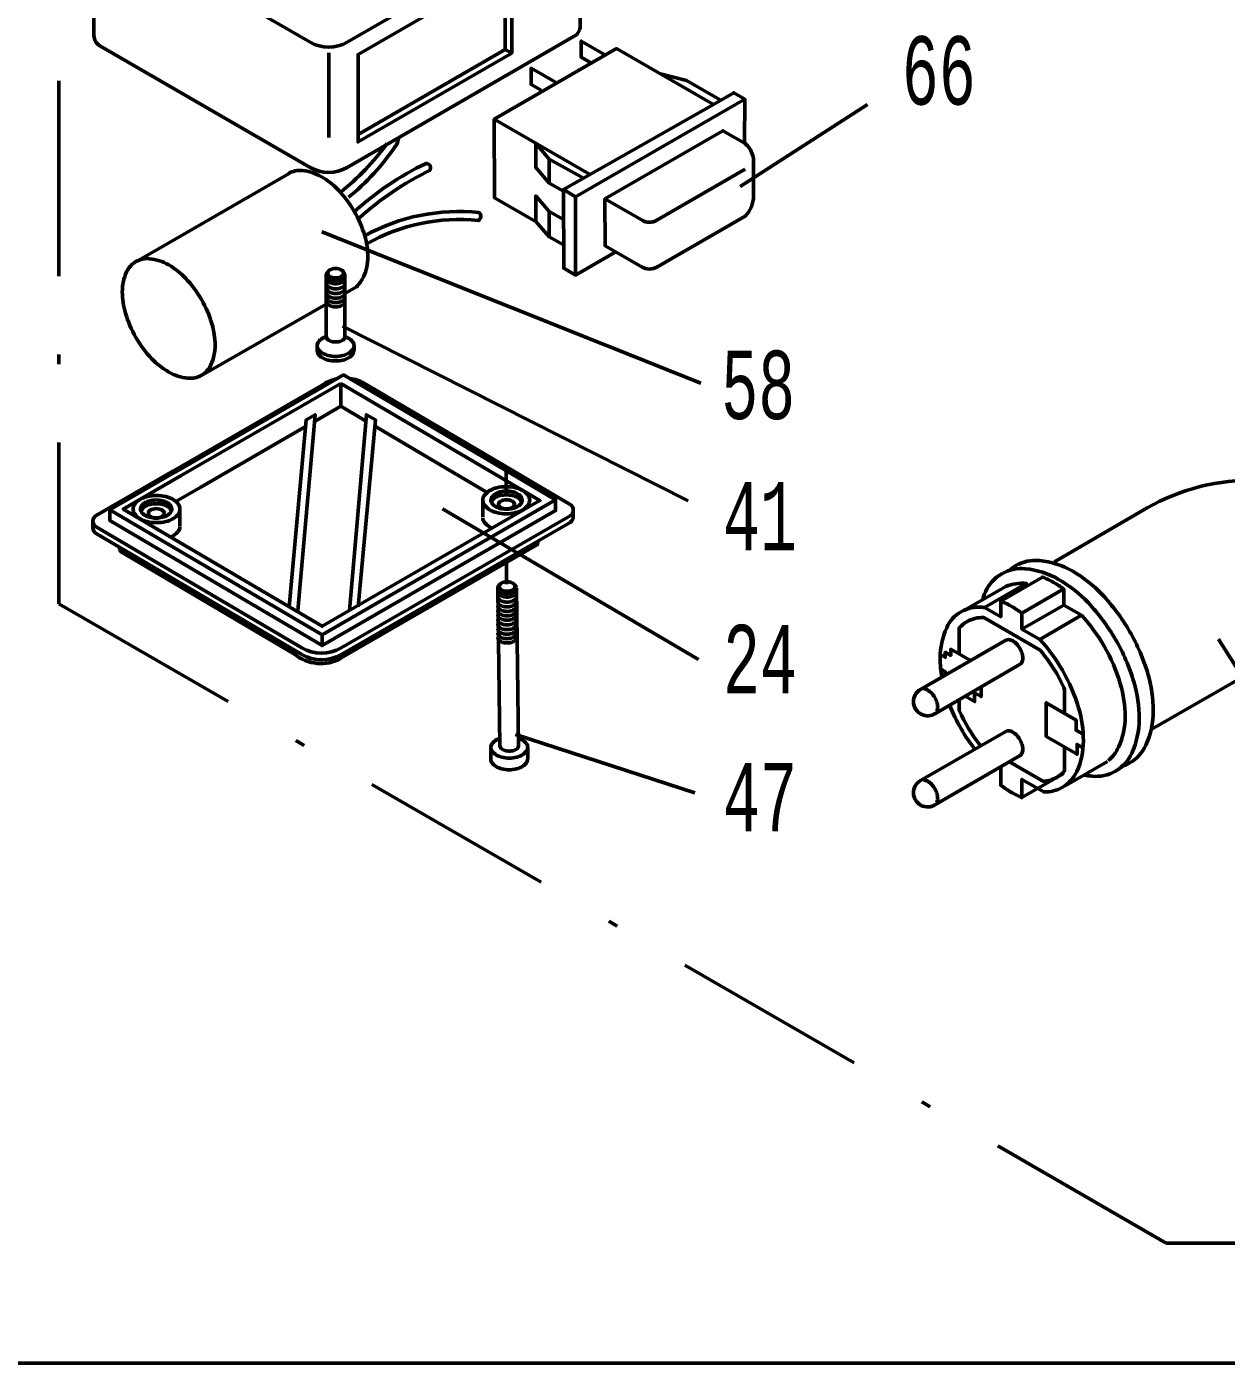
# Model space of a CAD drawing. Extents: x -99 to 181, y -251 to 146.
# Drawn here: x 46.9 to 108.3, y -251.3 to -182.9 of the extents above; entities that cross this region are included whole.
import ezdxf

# ---------------------------------------------------------------- set-up
doc = ezdxf.new("R2010")
doc.units = 0
doc.linetypes.add('STRICHPUNKT2', pattern=[18.5, 10, -4, 0.5, -4])
doc.layers.get('0').update_dxf_attribs({"linetype": 'CONTINUOUS'})
doc.layers.add('LE_ALL', color=7, linetype='CONTINUOUS', lineweight=50)
doc.layers.add('TXT_ALL', color=7, linetype='CONTINUOUS')
doc.styles.add('MONOTXT', font='monotxt.shx')

# ---------------------------------------------------------------- blocks, each defined once
blk = doc.blocks.new('DK12_2_00039', base_point=(53.57, -206.922))
at = {"layer": 'LE_ALL', "color": 2}
for p, q in [((62.385, -188.598), (62.385, -184.268)), ((71.428, -184.087), (63.89, -188.437)), ((74, -185.772), (72.747, -185.048)), ((75.028, -191.628), (83.686, -186.629)), ((83.444, -191.103), (89.962, -186.904)), ((73.674, -189.703), (73.674, -190.937)), ((52.658, -194.881), (60.356, -190.437)), ((62.027, -193.432), (81.44, -201.176)), ((55.867, -200.771), (62.259, -197.128)), ((63.096, -198.262), (80.787, -207.194)), ((63.681, -199.257), (63.681, -199.477)), ((63.003, -202.353), (61.686, -203.113)), ((71.463, -205.449), (71.463, -206.966)), ((70.272, -208.036), (70.272, -207.147)), ((54.772, -208.492), (54.772, -207.602)), ((68.207, -207.604), (81.32, -215.32)), ((72.148, -207.737), (72.193, -207.764)), ((52.891, -208.191), (52.867, -208.205)), ((71.481, -211.466), (71.481, -210.28)), ((62.043, -214.046), (62.043, -214.601)), ((97.879, -213.763), (98.788, -214.287)), ((107.943, -214.272), (113.053, -222.412)), ((71.947, -219.152), (81.124, -222.136)), ((72.574, -219.818), (72.574, -220.403)), ((102.265, -220.54), (100.128, -221.774)), ((100.016, -221.149), (97.879, -222.383)), ((99.735, -221.992), (99.713, -221.979))]:
    blk.add_line(p, q, dxfattribs=at)
at = {"layer": 'LE_ALL', "color": 2, "linetype": 'STRICHPUNKT2'}
blk.add_lwpolyline([(105.262, -134.473), (48.576, -167.201), (48.576, -212.465), (105.262, -245.192), (165.261, -245.192), (165.261, -169.113), (105.262, -134.473)], dxfattribs=at)
at = {"layer": 'LE_ALL', "color": 2}
for points in [[(70.319, -173.363), (63.796, -169.624, 0.213731), (62.26, -169.782), (50.684, -176.465, 0.57735), (50.684, -177.512), (61.44, -183.722, 0.267949), (63.329, -183.722), (74.905, -177.039, 0.57735), (74.905, -175.992), (71.354, -173.957)], [(50.368, -177.028), (50.368, -183.376, 0.267789), (50.67, -183.9), (61.44, -190.126, 0.268076), (63.33, -190.127), (74.958, -183.415, 0.267982), (75.26, -182.892), (75.26, -176.594)], [(83.711, -190.22), (79.183, -192.834, -0.267949), (78.427, -192.834), (76.526, -191.736), (76.534, -194.136), (78.427, -195.229, 0.267949), (79.183, -195.229), (83.711, -192.615, 0.196957), (84.132, -191.587), (84.132, -189.978, 0.248942), (83.711, -188.911), (82.566, -188.25), (76.526, -191.736)], [(63.666, -192.423, -0.071854), (67.37, -189.921, -0.618171), (67.549, -190.291, 0.071322), (63.967, -192.706)], [(63.215, -196.583), (63.812, -196.242, 0.067651), (64.171, -195.726, 0.106617), (64.388, -194.716, 0.072341), (64.229, -193.623, 0.058752), (63.693, -192.376, 0.058752), (62.881, -191.288, 0.072341), (62.014, -190.603, 0.106617), (61.031, -190.287, 0.156851), (60.335, -190.437, 0.00384), (60.32, -190.446)], [(64.328, -194.038, -0.155673), (70.046, -192.849, 0.494973), (70.088, -192.439, 0.152642), (64.229, -193.622)], [(52.514, -198.83, 0.058752), (53.326, -199.918, 0.072341), (54.193, -200.602, 0.106617), (55.177, -200.918, 0.156851), (55.872, -200.768, 0.156851), (56.35, -200.241, 0.106617), (56.568, -199.231, 0.072341), (56.409, -198.138, 0.058752), (55.872, -196.891, 0.058752), (55.061, -195.803, 0.072341), (54.193, -195.119, 0.106617), (53.21, -194.802, 0.156851), (52.514, -194.952, 0.156851), (52.037, -195.48, 0.106617), (51.819, -196.489, 0.072341), (51.978, -197.582, 0.058752), (52.514, -198.83)], [(62.352, -195.463), (62.276, -195.553, 0.116613), (62.259, -195.627), (62.259, -198.788, 0.047498), (62.073, -198.872, 0.106617), (61.858, -199.067, 0.156851), (61.797, -199.257, 0.156851), (61.858, -199.447, 0.106617), (62.073, -199.642, 0.072341), (62.361, -199.756, 0.058752), (62.739, -199.801, 0.058752), (63.117, -199.756, 0.072341), (63.405, -199.642, 0.106617), (63.62, -199.447, 0.156851), (63.681, -199.257, 0.156851), (63.62, -199.067, 0.106617), (63.405, -198.872, 0.048543), (63.215, -198.788), (63.215, -195.627, 0.116613), (63.197, -195.553), (63.128, -195.468)], [(62.259, -195.627, 0.156851), (62.29, -195.723, 0.106617), (62.399, -195.822, 0.072341), (62.545, -195.88, 0.058752), (62.737, -195.903, 0.058752), (62.929, -195.88, 0.072341), (63.075, -195.822, 0.106617), (63.184, -195.723, 0.156851), (63.215, -195.627)], [(62.737, -195.305, 0.058752), (62.573, -195.325, 0.072341), (62.447, -195.375, 0.106617), (62.354, -195.46, 0.156851), (62.327, -195.542, 0.156851), (62.354, -195.625, 0.106617), (62.447, -195.71, 0.072341), (62.573, -195.76, 0.058752), (62.737, -195.779, 0.058752), (62.902, -195.76, 0.072341), (63.028, -195.71, 0.106617), (63.121, -195.625, 0.156851), (63.148, -195.542, 0.156851), (63.121, -195.46, 0.106617), (63.028, -195.375, 0.072341), (62.902, -195.325, 0.058752), (62.737, -195.305)], [(62.259, -195.806, 0.156851), (62.29, -195.902, 0.106617), (62.399, -196.001, 0.072341), (62.545, -196.059, 0.058752), (62.737, -196.082, 0.058752), (62.929, -196.059, 0.072341), (63.075, -196.001, 0.106617), (63.184, -195.902, 0.156851), (63.215, -195.806)], [(62.259, -196.064, 0.156851), (62.29, -196.16, 0.106617), (62.399, -196.259, 0.072341), (62.545, -196.317, 0.058752), (62.737, -196.34, 0.058752), (62.929, -196.317, 0.072341), (63.075, -196.259, 0.106617), (63.184, -196.16, 0.156851), (63.215, -196.064)], [(62.259, -196.307, 0.156851), (62.29, -196.403, 0.106617), (62.399, -196.502, 0.072341), (62.545, -196.56, 0.058752), (62.737, -196.583, 0.058752), (62.929, -196.56, 0.072341), (63.075, -196.502, 0.106617), (63.184, -196.403, 0.156851), (63.215, -196.307)], [(62.259, -196.542, 0.156851), (62.29, -196.638, 0.106617), (62.399, -196.737, 0.072341), (62.545, -196.795, 0.058752), (62.737, -196.818, 0.058752), (62.929, -196.795, 0.072341), (63.075, -196.737, 0.106617), (63.184, -196.638, 0.156851), (63.215, -196.542)], [(62.259, -196.769, 0.156851), (62.29, -196.866, 0.106617), (62.399, -196.965, 0.072341), (62.545, -197.023, 0.058752), (62.737, -197.045, 0.058752), (62.929, -197.023, 0.072341), (63.075, -196.965, 0.106617), (63.184, -196.866, 0.156851), (63.215, -196.769)], [(62.259, -196.989, 0.156851), (62.29, -197.086, 0.106617), (62.399, -197.184, 0.072341), (62.545, -197.243, 0.058752), (62.737, -197.265, 0.058752), (62.929, -197.243, 0.072341), (63.075, -197.184, 0.106617), (63.184, -197.086, 0.156851), (63.215, -196.989)], [(62.261, -198.788, 0.156851), (62.292, -198.884, 0.106617), (62.401, -198.983, 0.072341), (62.547, -199.041, 0.058752), (62.739, -199.064, 0.058752), (62.931, -199.041, 0.072341), (63.077, -198.983, 0.106617), (63.186, -198.884, 0.156851), (63.217, -198.788)], [(61.792, -199.259), (61.792, -199.492, 0.156851), (61.853, -199.682, 0.106617), (62.068, -199.876, 0.072341), (62.356, -199.991, 0.058752), (62.734, -200.035, 0.058752), (63.112, -199.991, 0.072341), (63.4, -199.876, 0.106617), (63.615, -199.682, 0.156851), (63.676, -199.492)], [(62.785, -200.957, 0.078704), (62.193, -201.184), (54.433, -205.664), (50.481, -207.946, 0.57735), (50.481, -208.53), (61.003, -214.725, 0.267949), (63.028, -214.725), (74.74, -207.964, 0.577351), (74.74, -207.379), (70.037, -204.609), (64.219, -201.184, 0.100989), (63.451, -200.927)], [(116.674, -208.764, 0.125021), (116.915, -208.462, 0.106617), (117.063, -207.779, 0.072341), (116.955, -207.04, 0.058752), (116.592, -206.197, 0.058752), (116.044, -205.461, 0.072341), (115.457, -204.999, 0.106617), (114.792, -204.785, 0.151874), (114.336, -204.879, -0.147788), (109.932, -206.162, 0.141233), (104.285, -207.56), (99.547, -210.323)], [(70.991, -206.524, 0.072341), (70.624, -206.67, 0.106617), (70.35, -206.919, 0.156851), (70.272, -207.161, 0.156851), (70.35, -207.403, 0.106617), (70.624, -207.652, 0.072341), (70.991, -207.798, 0.058752), (71.474, -207.855, 0.058752), (71.956, -207.798, 0.072341), (72.324, -207.652, 0.106617), (72.598, -207.403, 0.156851), (72.676, -207.161, 0.156851), (72.598, -206.919, 0.106617), (72.324, -206.67, 0.072341), (71.956, -206.524, 0.058752), (71.474, -206.467, 0.058752), (70.991, -206.524)], [(53.57, -206.922, 0.058752), (53.087, -206.979, 0.072341), (52.719, -207.126, 0.106617), (52.445, -207.374, 0.156851), (52.367, -207.616, 0.156851), (52.445, -207.859, 0.106617), (52.719, -208.107, 0.072341), (53.087, -208.254, 0.058752), (53.57, -208.31, 0.058752), (54.052, -208.254, 0.072341), (54.42, -208.107, 0.106617), (54.694, -207.859, 0.156851), (54.772, -207.616, 0.156851), (54.694, -207.374, 0.106617), (54.42, -207.126, 0.072341), (54.052, -206.979, 0.058752), (53.57, -206.922)], [(53.551, -207.151, 0.058752), (53.229, -207.189, 0.072341), (52.984, -207.286, 0.106617), (52.801, -207.452, 0.156851), (52.749, -207.614, 0.156851), (52.801, -207.775, 0.106617), (52.984, -207.941, 0.072341), (53.229, -208.039, 0.058752), (53.551, -208.077, 0.058752), (53.873, -208.039, 0.072341), (54.118, -207.941, 0.106617), (54.301, -207.775, 0.156851), (54.353, -207.614, 0.156851), (54.301, -207.452, 0.106617), (54.118, -207.286, 0.072341), (53.873, -207.189, 0.058752), (53.551, -207.151)], [(71.171, -206.733, 0.072341), (70.925, -206.831, 0.106617), (70.743, -206.997, 0.156851), (70.691, -207.158, 0.156851), (70.743, -207.32, 0.106617), (70.925, -207.486, 0.072341), (71.171, -207.583, 0.058752), (71.492, -207.621, 0.058752), (71.814, -207.583, 0.072341), (72.059, -207.486, 0.106617), (72.242, -207.32, 0.156851), (72.294, -207.158, 0.156851), (72.242, -206.997, 0.106617), (72.059, -206.831, 0.072341), (71.814, -206.733, 0.058752), (71.492, -206.695, 0.058752), (71.171, -206.733)], [(72.272, -207.267, 0.079028), (72.233, -207.189, 0.106617), (72.05, -207.023, 0.072341), (71.805, -206.926, 0.058752), (71.483, -206.888, 0.058752), (71.161, -206.926, 0.072341), (70.916, -207.023, 0.106617), (70.733, -207.189, 0.055118), (70.704, -207.242)], [(71.322, -207.158, 0.072341), (71.197, -207.208, 0.106617), (71.103, -207.292, 0.156851), (71.076, -207.375, 0.156851), (71.103, -207.458, 0.106617), (71.197, -207.543, 0.072341), (71.322, -207.593, 0.058752), (71.487, -207.612, 0.058752), (71.652, -207.593, 0.072341), (71.777, -207.543, 0.106617), (71.87, -207.458, 0.156851), (71.897, -207.375, 0.156851), (71.87, -207.292, 0.106617), (71.777, -207.208, 0.072341), (71.652, -207.158, 0.058752), (71.487, -207.138, 0.058752), (71.322, -207.158)], [(50.313, -208.238), (50.313, -208.572, 0.267948), (50.481, -208.864), (61.003, -215.059, 0.267949), (63.028, -215.059), (74.74, -208.298, 0.267949), (74.909, -208.005), (74.909, -207.671)], [(54.34, -207.697, 0.055118), (54.31, -207.644, 0.106617), (54.127, -207.479, 0.072341), (53.882, -207.381, 0.058752), (53.56, -207.343, 0.058752), (53.238, -207.381, 0.072341), (52.993, -207.479, 0.106617), (52.81, -207.644, 0.079028), (52.771, -207.722)], [(53.556, -207.594, 0.058752), (53.392, -207.613, 0.072341), (53.266, -207.663, 0.106617), (53.173, -207.748, 0.156851), (53.146, -207.83, 0.156851), (53.173, -207.913, 0.106617), (53.266, -207.998, 0.072341), (53.392, -208.048, 0.058752), (53.556, -208.067, 0.058752), (53.721, -208.048, 0.072341), (53.847, -207.998, 0.106617), (53.94, -207.913, 0.156851), (53.967, -207.83, 0.156851), (53.94, -207.748, 0.106617), (53.847, -207.663, 0.072341), (53.721, -207.613, 0.058752), (53.556, -207.594)], [(54.296, -209.046, 0.025345), (54.42, -208.982, 0.106617), (54.694, -208.734, 0.131751), (54.77, -208.532)], [(70.274, -208.077, 0.131751), (70.35, -208.279, 0.106617), (70.624, -208.527, 0.025345), (70.748, -208.59)], [(51.652, -209.553), (51.73, -209.786), (60.633, -215.036, 0.311588), (63.012, -215.253), (73.065, -209.448), (73.112, -209.256)], [(104.496, -218.896), (109.259, -216.175, 0.141233), (113.293, -211.983, -0.147788), (116.606, -208.811)], [(101.067, -221.231, 0.023606), (101.464, -221.29, 0.156851), (102.672, -221.029, 0.156851), (103.502, -220.114, 0.106617), (103.88, -218.36, 0.072341), (103.604, -216.462, 0.058752), (102.672, -214.296, 0.058752), (101.262, -212.406, 0.072341), (99.756, -211.218, 0.106617), (98.048, -210.669, 0.156851), (96.841, -210.929, 0.156851), (96.011, -211.845, 0.026402), (95.848, -212.263)], [(103.011, -220.784, 0.051933), (103.392, -220.614, 0.156851), (104.222, -219.698, 0.106617), (104.6, -217.944, 0.072341), (104.324, -216.046, 0.058752), (103.392, -213.88, 0.058752), (101.982, -211.99, 0.072341), (100.477, -210.802, 0.106617), (98.769, -210.253, 0.156851), (97.561, -210.513, 0.051933), (97.222, -210.759)], [(71.518, -211.343, 0.058752), (71.353, -211.362, 0.072341), (71.227, -211.412, 0.106617), (71.134, -211.497, 0.156851), (71.107, -211.579, 0.156851), (71.134, -211.662, 0.106617), (71.227, -211.747, 0.072341), (71.353, -211.797, 0.058752), (71.518, -211.816, 0.058752), (71.682, -211.797, 0.072341), (71.808, -211.747, 0.106617), (71.901, -211.662, 0.156851), (71.928, -211.579, 0.156851), (71.901, -211.497, 0.106617), (71.808, -211.412, 0.072341), (71.682, -211.362, 0.058752), (71.518, -211.343)], [(100.016, -211.707, 0.023366), (99.492, -211.37, 0.03708), (98.925, -211.097), (96.788, -212.33)], [(71.132, -211.483), (71.056, -211.572, 0.116613), (71.039, -211.646)], [(71.995, -211.664, -0.156851), (71.964, -211.76, -0.106617), (71.855, -211.859, -0.072341), (71.709, -211.917, -0.058752), (71.517, -211.94, -0.058752), (71.325, -211.917, -0.072341), (71.179, -211.859, -0.106617), (71.07, -211.76, -0.156851), (71.039, -211.664), (71.153, -219.729, 0.156851), (71.184, -219.826, 0.106617), (71.293, -219.924, 0.072341), (71.439, -219.983, 0.058752), (71.631, -220.005, 0.058752), (71.823, -219.983, 0.072341), (71.969, -219.924, 0.106617), (72.078, -219.826, 0.156851), (72.107, -219.729), (71.995, -211.664)], [(71.039, -211.843, 0.156851), (71.07, -211.939, 0.106617), (71.179, -212.038, 0.072341), (71.325, -212.096, 0.058752), (71.517, -212.119, 0.058752), (71.709, -212.096, 0.072341), (71.855, -212.038, 0.106617), (71.964, -211.939, 0.156851), (71.995, -211.843)], [(71.995, -211.646, 0.116613), (71.977, -211.572), (71.908, -211.487)], [(94.91, -212.804), (97.047, -211.571, -0.117867), (98.1, -211.423), (95.964, -212.657, 0.008471), (95.836, -212.642, 0.156851), (94.762, -212.873, 0.156851), (94.024, -213.688, 0.106617), (93.688, -215.248, 0.041349), (93.769, -216.223)], [(100.925, -213.054), (100.016, -212.529), (100.016, -211.707), (97.879, -212.94, 0.023366), (97.355, -212.604, 0.03708), (96.788, -212.33), (96.788, -213.132), (95.964, -212.657)], [(71.039, -212.101, 0.156851), (71.07, -212.198, 0.106617), (71.179, -212.296, 0.072341), (71.325, -212.354, 0.058752), (71.517, -212.377, 0.058752), (71.709, -212.354, 0.072341), (71.855, -212.296, 0.106617), (71.964, -212.198, 0.156851), (71.995, -212.101)], [(71.039, -212.344, 0.156851), (71.07, -212.44, 0.106617), (71.179, -212.539, 0.072341), (71.325, -212.597, 0.058752), (71.517, -212.62, 0.058752), (71.709, -212.597, 0.072341), (71.855, -212.539, 0.106617), (71.964, -212.44, 0.156851), (71.995, -212.344)], [(71.039, -212.579, 0.156851), (71.07, -212.676, 0.106617), (71.179, -212.774, 0.072341), (71.325, -212.832, 0.058752), (71.517, -212.855, 0.058752), (71.709, -212.832, 0.072341), (71.855, -212.774, 0.106617), (71.964, -212.676, 0.156851), (71.995, -212.579)], [(71.039, -212.807, 0.156851), (71.07, -212.903, 0.106617), (71.179, -213.002, 0.072341), (71.325, -213.06, 0.058752), (71.517, -213.083, 0.058752), (71.709, -213.06, 0.072341), (71.855, -213.002, 0.106617), (71.964, -212.903, 0.156851), (71.995, -212.807)], [(71.039, -213.026, 0.156851), (71.07, -213.123, 0.106617), (71.179, -213.221, 0.072341), (71.325, -213.28, 0.058752), (71.517, -213.302, 0.058752), (71.709, -213.28, 0.072341), (71.855, -213.221, 0.106617), (71.964, -213.123, 0.156851), (71.995, -213.026)], [(71.039, -213.269, 0.156851), (71.07, -213.365, 0.106617), (71.179, -213.464, 0.072341), (71.325, -213.522, 0.058752), (71.517, -213.545, 0.058752), (71.709, -213.522, 0.072341), (71.855, -213.464, 0.106617), (71.964, -213.365, 0.156851), (71.995, -213.269)], [(100.063, -218.075), (100.063, -216.845, 0.0285), (99.656, -216.037, 0.046434), (98.805, -214.836), (95.918, -213.17, 0.142299), (95.055, -213.381, 0.078258), (94.67, -213.693), (94.67, -215.047)], [(96.788, -220.822), (96.788, -221.759, 0.025381), (97.355, -222.127, 0.034313), (97.879, -222.383), (97.879, -221.452), (98.996, -222.097, 0.139482), (99.949, -221.857, 0.156851), (100.687, -221.043, 0.106617), (101.023, -219.483, 0.072341), (100.778, -217.795, 0.058752), (99.949, -215.868, 0.054915), (98.788, -214.287), (100.925, -213.054, -0.054915), (102.086, -214.634, -0.058752), (102.914, -216.561, -0.072341), (103.16, -218.249, -0.106617), (102.823, -219.809, -0.120351), (102.298, -220.48)], [(71.039, -213.512, 0.156851), (71.07, -213.608, 0.106617), (71.179, -213.707, 0.072341), (71.325, -213.765, 0.058752), (71.517, -213.788, 0.058752), (71.709, -213.765, 0.072341), (71.855, -213.707, 0.106617), (71.964, -213.608, 0.156851), (71.995, -213.512)], [(71.039, -213.747, 0.156851), (71.07, -213.843, 0.106617), (71.179, -213.942, 0.072341), (71.325, -214, 0.058752), (71.517, -214.023, 0.058752), (71.709, -214, 0.072341), (71.855, -213.942, 0.106617), (71.964, -213.843, 0.156851), (71.995, -213.747)], [(71.039, -213.974, 0.156851), (71.07, -214.071, 0.106617), (71.179, -214.17, 0.072341), (71.325, -214.228, 0.058752), (71.517, -214.25, 0.058752), (71.709, -214.228, 0.072341), (71.855, -214.17, 0.106617), (71.964, -214.071, 0.156851), (71.995, -213.974)], [(71.039, -214.194, 0.156851), (71.07, -214.291, 0.106617), (71.179, -214.389, 0.072341), (71.325, -214.447, 0.058752), (71.517, -214.47, 0.058752), (71.709, -214.447, 0.072341), (71.855, -214.389, 0.106617), (71.964, -214.291, 0.156851), (71.995, -214.194)], [(93.451, -218.072), (97.794, -215.561, 0.125021), (97.871, -215.465, 0.106617), (97.917, -215.248, 0.072341), (97.883, -215.014, 0.058752), (97.768, -214.746, 0.058752), (97.594, -214.513, 0.072341), (97.408, -214.366, 0.106617), (97.197, -214.298, 0.151874), (97.052, -214.328), (92.685, -216.849, 1.036746), (93.451, -218.072)], [(93.524, -217.962, 0.097578), (93.563, -217.763, 0.072341), (93.529, -217.528, 0.058752), (93.414, -217.26, 0.058752), (93.24, -217.027, 0.072341), (93.053, -216.88, 0.097831), (92.86, -216.814)], [(94.67, -217.368), (94.67, -217.935, 0.064418), (95.727, -219.678), (95.798, -219.719)], [(94.179, -217.651, 0.037589), (94.762, -218.863, 0.035293), (95.469, -219.909)], [(71.151, -219.349, 0.047498), (70.966, -219.434, 0.106617), (70.751, -219.628, 0.156851), (70.69, -219.818, 0.156851), (70.751, -220.008, 0.106617), (70.966, -220.203, 0.072341), (71.254, -220.318, 0.058752), (71.632, -220.362, 0.058752), (72.01, -220.318, 0.072341), (72.298, -220.203, 0.106617), (72.513, -220.008, 0.156851), (72.574, -219.818, 0.156851), (72.513, -219.628, 0.106617), (72.298, -219.434, 0.048687), (72.107, -219.347)], [(93.451, -222.739), (97.794, -220.228, 0.125021), (97.871, -220.133, 0.106617), (97.917, -219.916, 0.072341), (97.883, -219.681, 0.058752), (97.768, -219.413, 0.058752), (97.594, -219.18, 0.072341), (97.408, -219.033, 0.106617), (97.197, -218.965, 0.151874), (97.052, -218.995), (92.685, -221.516, 1.036746), (93.451, -222.739)], [(70.685, -219.82), (70.685, -220.417, 0.156851), (70.746, -220.607, 0.106617), (70.961, -220.801, 0.072341), (71.248, -220.916, 0.058752), (71.627, -220.961, 0.058752), (72.005, -220.916, 0.072341), (72.293, -220.801, 0.106617), (72.507, -220.607, 0.156851), (72.569, -220.417)], [(97.24, -220.551), (98.983, -221.558, 0.111957), (99.656, -221.349, 0.083466), (100.063, -221.013), (100.063, -219.797)], [(93.524, -222.629, 0.097578), (93.563, -222.43, 0.072341), (93.529, -222.195, 0.058752), (93.414, -221.928, 0.058752), (93.24, -221.694, 0.072341), (93.053, -221.547, 0.097831), (92.86, -221.481)]]:
    blk.add_lwpolyline(points, format="xyb", dxfattribs=at)
for points in [[(71.428, -179.989), (71.428, -184.087), (71.76, -184.279), (63.89, -188.821), (63.89, -184.341), (71.76, -179.797), (71.76, -184.279)], [(75.311, -183.657), (76.564, -184.38), (75.311, -183.657), (75.311, -184.485), (75.835, -184.788), (75.311, -184.485), (75.311, -183.657)], [(83.681, -188.894), (83.686, -186.629), (83.12, -186.302), (82.08, -186.903), (77.126, -184.042), (70.858, -187.661), (75.735, -190.477)], [(72.747, -185.877), (72.747, -185.048), (72.747, -185.877), (73.271, -186.179)], [(79.379, -185.331), (80.71, -185.673), (82.422, -186.661)], [(82.08, -186.903), (75.192, -190.809), (74.4, -191.266), (75.028, -191.628), (75.028, -195.642), (77.085, -194.454)], [(70.858, -187.661), (70.877, -191.686), (73.015, -192.921)], [(75.461, -190.691), (73.674, -189.703), (72.989, -188.904), (72.989, -190.139), (73.674, -190.937), (74.401, -191.339)], [(74.4, -191.266), (74.419, -195.291), (75.028, -195.642)], [(73.674, -192.386), (72.989, -191.588), (72.989, -192.89), (73.674, -193.689)], [(74.408, -192.792), (73.674, -192.386), (73.674, -193.689), (74.414, -194.098)], [(74.004, -207.141), (74.004, -207.695), (62.043, -214.601), (51.186, -208.208), (51.186, -207.653), (62.043, -214.046), (74.004, -207.141), (69.869, -204.706), (63.146, -200.748), (54.532, -205.722), (51.186, -207.653)], [(63.009, -201.18), (54.834, -205.9), (51.865, -207.614), (62.057, -213.616), (73.202, -207.181), (69.429, -204.96), (63.009, -201.18)], [(63.009, -201.18), (63.003, -202.353), (64.32, -203.128)], [(60.809, -212.807), (61.686, -202.786), (61.232, -203.048), (60.355, -212.613)], [(63.897, -212.613), (64.774, -203.048), (64.32, -202.786), (63.443, -212.807)], [(61.232, -203.375), (55.837, -206.49), (54.561, -207.227)], [(64.774, -203.396), (68.42, -205.543), (70.493, -206.763)], [(100.016, -212.529), (97.879, -213.763), (97.879, -212.94)], [(93.693, -215.054), (93.954, -215.205), (93.954, -214.949), (94.234, -215.111), (94.234, -214.795), (95.238, -215.375)], [(93.954, -216.116), (93.954, -215.94), (93.714, -215.801)], [(95.788, -216.722), (95.788, -217.215), (95.456, -217.023), (95.456, -217.474), (94.971, -217.194)], [(101.023, -219.155), (100.652, -218.941), (100.652, -218.415), (99.124, -217.533), (99.124, -219.255), (100.696, -220.162), (100.696, -219.66), (101.001, -219.837)]]:
    blk.add_lwpolyline(points, dxfattribs=at)
for centre, radius, start, end in [((64.088, -188.142), 1.945, -28.88093, -13.56579), ((55.378, -181.746), 12.288, -51.85937, -35.66042), ((55.95, -182.413), 11.871, -51.15202, -33.85455), ((101.932, -214.723), 7.94, -150.52138, -150.00021)]:
    blk.add_arc(centre, radius, start, end, dxfattribs=at)
at = {"layer": 'TXT_ALL', "color": 2, "style": 'MONOTXT', "width": 0.625}
for s, p in [('66', (91.727, -186.911)), ('58', (82.481, -203.008)), ('41', (82.574, -209.722)), ('24', (82.574, -217.044)), ('47', (82.574, -224.108))]:
    blk.add_text(s, height=3.5, dxfattribs=at).set_placement(p)
blk = doc.blocks.new('001_0000_00001', base_point=(-43.892, 35.5))
blk.add_blockref('DK12_2_00039', (53.57, -206.922))
blk = doc.blocks.new('DINA3_00080', base_point=(180.584, 135.66))
at = {"layer": 'LE_ALL'}
blk.add_lwpolyline([(180.584, 135.66), (180.584, -241.34, -0.414214), (170.584, -251.34), (-88.916, -251.34, -0.414214), (-98.916, -241.34), (-98.916, 135.66, -0.414214), (-88.916, 145.66), (170.584, 145.66, -0.414214), (180.584, 135.66)], format="xyb", dxfattribs=at)

msp = doc.modelspace()

# ---------------------------------------------------------------- block references
for name, p in [('DINA3_00080', (180.584, 135.66)), ('001_0000_00001', (-43.892, 35.5))]:
    msp.add_blockref(name, p)

doc.saveas('drawing.dxf')
